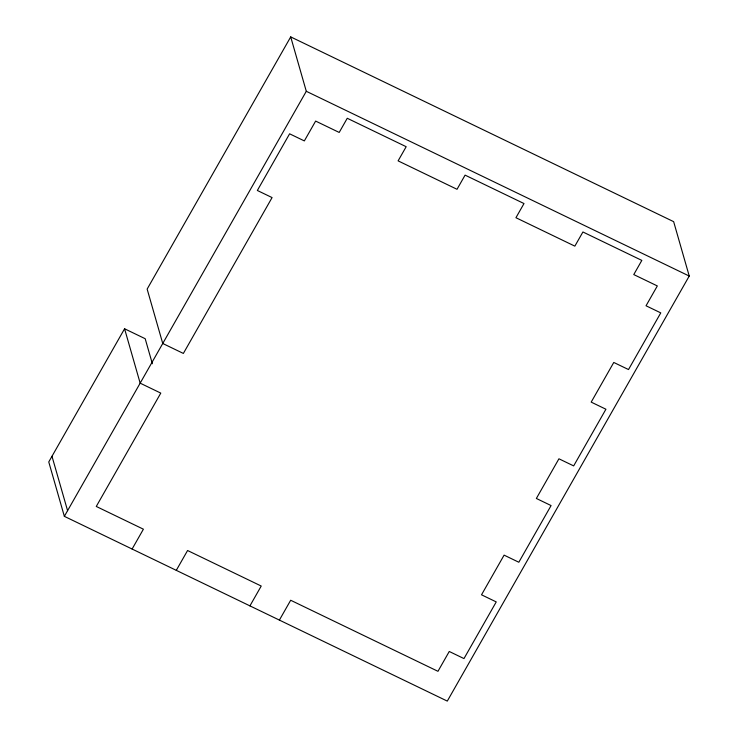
<?xml version="1.0" encoding="UTF-8"?>
<svg xmlns="http://www.w3.org/2000/svg" width="738" height="738" viewBox="0 0 738 738"><rect width="100%" height="100%" fill="white"/><g stroke="black" fill="none" stroke-linecap="round" stroke-linejoin="round"><path stroke-width="1.11" d="M152.36 363.733L145.192 338.714L124.574 328.77L48.763 461.951L64.354 516.342L447.293 701.1L689.237 276.049L673.646 221.658L290.707 36.9L147.148 289.093L162.747 343.484L183.365 353.437L272.082 197.581L257.35 190.478L289.61 133.809L304.342 140.912L315.633 121.078L339.194 132.443L347.257 118.274L406.177 146.705L398.105 160.866L457.025 189.297L465.088 175.127L523.998 203.55L515.936 217.719L574.847 246.141L582.919 231.981L641.829 260.403L633.767 274.573L657.327 285.938L646.036 305.772L660.768 312.884L628.508 369.554L613.776 362.45L591.193 402.118L605.926 409.23L573.666 465.899L558.934 458.796L536.36 498.464L551.083 505.567L518.823 562.245L504.1 555.133L481.517 594.81L496.24 601.913L463.981 658.582L449.257 651.479L437.966 671.312L290.68 600.252L279.388 620.086M64.354 516.342L306.298 91.291L290.707 36.9M132.111 549.026L143.403 529.192L96.272 506.452L160.783 393.105L140.165 383.16L124.574 328.77M176.29 570.345L187.581 550.511L261.224 586.037L249.933 605.88M306.298 91.291L689.237 276.049M51.983 456.278L67.582 510.668"/></g></svg>
